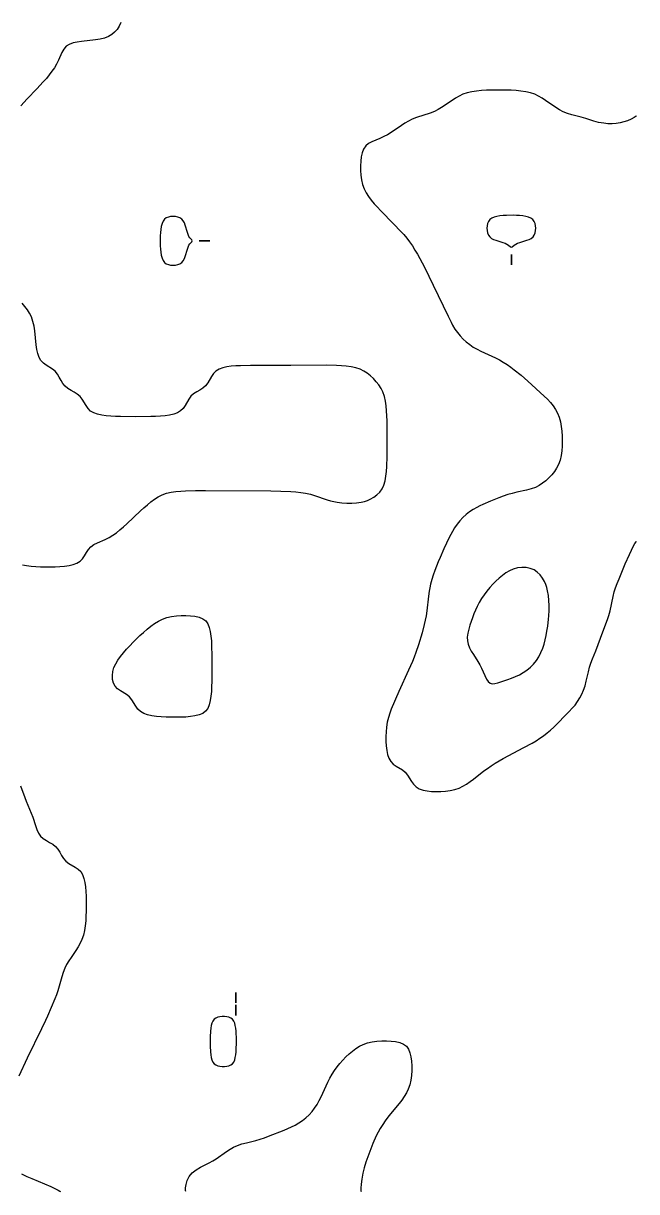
# Model space of a CAD drawing. Header units: metres. Extents: x 560466 to 562029, y 8123360 to 8125060.
# Drawn here: x 561710 to 562016, y 8123372 to 8123956 of the extents above; entities that cross this region are included whole.
import ezdxf

# ---------------------------------------------------------------- set-up
doc = ezdxf.new("R2010")
doc.units = ezdxf.units.M
doc.header["$MEASUREMENT"] = 0
doc.layers.add('Unknown_Line_Type', color=7, linetype='Continuous')

msp = doc.modelspace()

# ---------------------------------------------------------------- linework, layer by layer
at = {"layer": 'Unknown_Line_Type', "color": 18, "true_color": 0x000000}
for points in [[(561758.9, 8123956.6, 4100), (561758.11, 8123954.72, 4100), (561757.1, 8123953.14, 4100), (561755.86, 8123951.73, 4100), (561754.42, 8123950.53, 4100), (561752.8, 8123949.57, 4100), (561750.77, 8123948.78, 4100), (561748.58, 8123948.24, 4100), (561746.3, 8123947.87, 4100), (561739.35, 8123947.13, 4100), (561737.15, 8123946.8, 4100), (561735.1, 8123946.34, 4100), (561733.25, 8123945.66, 4100), (561731.69, 8123944.68, 4100), (561730.49, 8123943.31, 4100), (561729.53, 8123941.64, 4100), (561727.86, 8123937.83, 4100), (561726.92, 8123935.84, 4100), (561725.84, 8123934, 4100), (561724.6, 8123932.2, 4100), (561723.24, 8123930.42, 4100), (561721.79, 8123928.67, 4100), (561720.27, 8123926.94, 4100), (561717.1, 8123923.51, 4100), (561712.23, 8123918.4, 4100), (561709.05, 8123914.94, 4100)], [(562016.34, 8123910, 4095), (562016.04, 8123909.7, 4095), (562015.11, 8123909.09, 4095), (562013.65, 8123908.31, 4095), (562011.74, 8123907.5, 4095), (562010.03, 8123906.94, 4095), (562008.16, 8123906.47, 4095), (562006.17, 8123906.15, 4095), (562004.1, 8123906.01, 4095), (562002.02, 8123906.03, 4095), (561999.97, 8123906.22, 4095), (561997.4, 8123906.69, 4095), (561995.06, 8123907.32, 4095), (561990.94, 8123908.66, 4095), (561988.65, 8123909.28, 4095), (561984.06, 8123910.44, 4095), (561981.83, 8123911.13, 4095), (561979.67, 8123912, 4095), (561977.84, 8123912.95, 4095), (561976.08, 8123914.05, 4095), (561970.92, 8123917.66, 4095), (561969.17, 8123918.81, 4095), (561967.38, 8123919.84, 4095), (561965.52, 8123920.71, 4095), (561963.31, 8123921.45, 4095), (561961.01, 8123921.96, 4095), (561958.64, 8123922.31, 4095), (561956.23, 8123922.55, 4095), (561953.78, 8123922.7, 4095), (561951.31, 8123922.8, 4095), (561946.34, 8123922.84, 4095), (561943.86, 8123922.8, 4095), (561941.39, 8123922.71, 4095), (561938.94, 8123922.56, 4095), (561936.52, 8123922.32, 4095), (561934.15, 8123921.96, 4095), (561931.85, 8123921.45, 4095), (561929.64, 8123920.72, 4095), (561927.77, 8123919.85, 4095), (561925.98, 8123918.82, 4095), (561924.23, 8123917.68, 4095), (561919.03, 8123914.13, 4095), (561917.25, 8123913.06, 4095), (561915.42, 8123912.11, 4095), (561913.26, 8123911.24, 4095), (561906.58, 8123909.1, 4095), (561904.41, 8123908.25, 4095), (561902.56, 8123907.32, 4095), (561900.76, 8123906.26, 4095), (561899, 8123905.11, 4095), (561893.78, 8123901.59, 4095), (561892.03, 8123900.51, 4095), (561890.25, 8123899.56, 4095), (561888.21, 8123898.65, 4095), (561884.28, 8123897.02, 4095), (561882.56, 8123896.08, 4095), (561881.14, 8123894.88, 4095), (561880.11, 8123893.34, 4095), (561879.41, 8123891.5, 4095), (561878.95, 8123889.46, 4095), (561878.69, 8123887.27, 4095), (561878.57, 8123884.99, 4095), (561878.6, 8123882.66, 4095), (561878.77, 8123880.31, 4095), (561879.09, 8123877.97, 4095), (561879.61, 8123875.69, 4095), (561880.38, 8123873.49, 4095), (561881.38, 8123871.52, 4095), (561882.59, 8123869.63, 4095), (561883.96, 8123867.81, 4095), (561885.44, 8123866.04, 4095), (561887, 8123864.3, 4095), (561888.61, 8123862.58, 4095), (561895.26, 8123855.81, 4095), (561898.52, 8123852.39, 4095), (561900.1, 8123850.63, 4095), (561901.61, 8123848.84, 4095), (561903.04, 8123846.99, 4095), (561904.43, 8123844.97, 4095), (561905.74, 8123842.9, 4095), (561906.98, 8123840.78, 4095), (561908.17, 8123838.63, 4095), (561910.45, 8123834.26, 4095), (561914.83, 8123825.39, 4095), (561922.25, 8123809.82, 4095), (561923.73, 8123806.79, 4095), (561924.53, 8123805.32, 4095), (561925.66, 8123803.45, 4095), (561926.9, 8123801.67, 4095), (561928.25, 8123799.98, 4095), (561929.73, 8123798.4, 4095), (561931.33, 8123796.96, 4095), (561933.05, 8123795.65, 4095), (561934.86, 8123794.44, 4095), (561936.75, 8123793.35, 4095), (561938.54, 8123792.45, 4095), (561944.07, 8123789.96, 4095), (561945.91, 8123789.09, 4095), (561947.88, 8123788.05, 4095), (561949.8, 8123786.93, 4095), (561951.68, 8123785.72, 4095), (561953.52, 8123784.45, 4095), (561955.27, 8123783.12, 4095), (561958.67, 8123780.31, 4095), (561962, 8123777.38, 4095), (561970.25, 8123769.95, 4095), (561971.83, 8123768.4, 4095), (561973.3, 8123766.78, 4095), (561974.64, 8123765.07, 4095), (561975.82, 8123763.26, 4095), (561976.84, 8123761.37, 4095), (561977.66, 8123759.4, 4095), (561978.32, 8123757.11, 4095), (561978.77, 8123754.74, 4095), (561979.05, 8123752.33, 4095), (561979.2, 8123749.88, 4095), (561979.24, 8123747.43, 4095), (561979.17, 8123744.98, 4095), (561978.98, 8123742.55, 4095), (561978.65, 8123740.18, 4095), (561978.13, 8123737.88, 4095), (561977.36, 8123735.7, 4095), (561976.43, 8123733.89, 4095), (561975.29, 8123732.18, 4095), (561973.99, 8123730.58, 4095), (561972.57, 8123729.07, 4095), (561971.04, 8123727.67, 4095), (561969.41, 8123726.4, 4095), (561967.68, 8123725.28, 4095), (561965.85, 8123724.33, 4095), (561963.65, 8123723.52, 4095), (561961.36, 8123722.9, 4095), (561956.62, 8123721.88, 4095), (561954.23, 8123721.32, 4095), (561952.02, 8123720.69, 4095), (561949.83, 8123719.97, 4095), (561947.66, 8123719.18, 4095), (561943.36, 8123717.45, 4095), (561939.68, 8123715.85, 4095), (561938.15, 8123715.13, 4095), (561936.66, 8123714.36, 4095), (561934.76, 8123713.26, 4095), (561932.95, 8123712.03, 4095), (561931.23, 8123710.7, 4095), (561929.62, 8123709.24, 4095), (561928.14, 8123707.65, 4095), (561926.78, 8123705.95, 4095), (561925.54, 8123704.16, 4095), (561924.4, 8123702.28, 4095), (561923.6, 8123700.8, 4095), (561922.84, 8123699.29, 4095), (561920.15, 8123693.57, 4095), (561918.24, 8123689.33, 4095), (561917.33, 8123687.19, 4095), (561916.45, 8123685.04, 4095), (561915.6, 8123682.8, 4095), (561914.82, 8123680.54, 4095), (561914.12, 8123678.26, 4095), (561913.52, 8123675.96, 4095), (561913.14, 8123674.21, 4095), (561912.83, 8123672.44, 4095), (561912.48, 8123669.99, 4095), (561911.64, 8123662.61, 4095), (561911.28, 8123660.16, 4095), (561910.88, 8123658.02, 4095), (561910.4, 8123655.9, 4095), (561909.3, 8123651.68, 4095), (561907.55, 8123645.75, 4095), (561906.21, 8123641.77, 4095), (561905.36, 8123639.52, 4095), (561904.47, 8123637.29, 4095), (561902.59, 8123632.94, 4095), (561897.7, 8123622.33, 4095), (561893.93, 8123613.52, 4095), (561893.14, 8123611.46, 4095), (561892.48, 8123609.38, 4095), (561891.94, 8123607.01, 4095), (561891.57, 8123604.62, 4095), (561891.35, 8123602.21, 4095), (561891.24, 8123599.81, 4095), (561891.25, 8123597.44, 4095), (561891.37, 8123595.14, 4095), (561891.63, 8123592.93, 4095), (561892.05, 8123590.86, 4095), (561892.69, 8123588.99, 4095), (561893.62, 8123587.4, 4095), (561894.88, 8123586.13, 4095), (561896.38, 8123585.09, 4095), (561899.51, 8123583.15, 4095), (561900.9, 8123582, 4095), (561902.04, 8123580.61, 4095), (561903.98, 8123577.47, 4095), (561905.02, 8123575.98, 4095), (561906.29, 8123574.71, 4095), (561907.88, 8123573.78, 4095), (561909.75, 8123573.14, 4095), (561911.82, 8123572.71, 4095), (561914.02, 8123572.47, 4095), (561916.31, 8123572.36, 4095), (561918.65, 8123572.39, 4095), (561921, 8123572.56, 4095), (561923.34, 8123572.87, 4095), (561925.63, 8123573.38, 4095), (561927.84, 8123574.12, 4095), (561929.7, 8123575.02, 4095), (561931.5, 8123576.11, 4095), (561933.25, 8123577.32, 4095), (561934.97, 8123578.61, 4095), (561940.12, 8123582.66, 4095), (561941.89, 8123583.96, 4095), (561943.81, 8123585.26, 4095), (561945.78, 8123586.49, 4095), (561949.82, 8123588.82, 4095), (561960.13, 8123594.32, 4095), (561964.19, 8123596.6, 4095), (561966.18, 8123597.79, 4095), (561968.06, 8123599.01, 4095), (561969.88, 8123600.29, 4095), (561971.65, 8123601.64, 4095), (561973.35, 8123603.06, 4095), (561974.96, 8123604.57, 4095), (561982.7, 8123612.39, 4095), (561984.2, 8123613.96, 4095), (561985.61, 8123615.59, 4095), (561986.9, 8123617.31, 4095), (561988.05, 8123619.11, 4095), (561989.06, 8123620.99, 4095), (561989.91, 8123622.94, 4095), (561990.64, 8123625.18, 4095), (561991.22, 8123627.49, 4095), (561992.27, 8123632.17, 4095), (561992.89, 8123634.49, 4095), (561993.56, 8123636.56, 4095), (561994.33, 8123638.6, 4095), (561995.94, 8123642.69, 4095), (561999.43, 8123652.19, 4095), (562001.84, 8123658.3, 4095), (562002.53, 8123660.37, 4095), (562003.15, 8123662.69, 4095), (562004.62, 8123669.77, 4095), (562005.2, 8123672.1, 4095), (562005.87, 8123674.17, 4095), (562006.65, 8123676.26, 4095), (562007.6, 8123678.6, 4095), (562010.71, 8123686.12, 4095), (562012.75, 8123690.85, 4095), (562013.72, 8123692.91, 4095), (562014.7, 8123694.81, 4095), (562015.52, 8123696.27, 4095), (562016.1, 8123697.19, 4095), (562016.34, 8123697.5, 4095)], [(561789.39, 8123836.7, 4095), (561790.1, 8123837.55, 4095), (561790.66, 8123838.59, 4095), (561791.1, 8123839.73, 4095), (561792.14, 8123843.31, 4095), (561792.51, 8123844.38, 4095), (561792.95, 8123845.29, 4095), (561793.45, 8123846.02, 4095), (561794.33, 8123847.07, 4095), (561794.48, 8123847.5, 4095), (561794.33, 8123847.93, 4095), (561793.45, 8123848.98, 4095), (561792.95, 8123849.71, 4095), (561792.51, 8123850.62, 4095), (561792.14, 8123851.69, 4095), (561791.1, 8123855.27, 4095), (561790.66, 8123856.41, 4095), (561790.1, 8123857.45, 4095), (561789.39, 8123858.3, 4095), (561788.47, 8123858.93, 4095), (561787.41, 8123859.34, 4095), (561786.24, 8123859.58, 4095), (561785.03, 8123859.66, 4095), (561783.82, 8123859.58, 4095), (561782.67, 8123859.34, 4095), (561781.61, 8123858.91, 4095), (561780.73, 8123858.26, 4095), (561780.01, 8123857.28, 4095), (561779.5, 8123856.08, 4095), (561779.14, 8123854.71, 4095), (561778.89, 8123853.21, 4095), (561778.73, 8123851.63, 4095), (561778.63, 8123850, 4095), (561778.58, 8123848.34, 4095), (561778.63, 8123845, 4095), (561778.73, 8123843.37, 4095), (561778.89, 8123841.79, 4095), (561779.14, 8123840.29, 4095), (561779.5, 8123838.92, 4095), (561780.01, 8123837.72, 4095), (561780.73, 8123836.74, 4095), (561781.61, 8123836.09, 4095), (561782.67, 8123835.66, 4095), (561783.82, 8123835.42, 4095), (561785.03, 8123835.34, 4095), (561786.24, 8123835.42, 4095), (561787.41, 8123835.66, 4095), (561788.47, 8123836.07, 4095), (561789.39, 8123836.7, 4095)], [(561964.6, 8123858.12, 4090), (561963.63, 8123858.83, 4090), (561962.42, 8123859.34, 4090), (561961.05, 8123859.71, 4090), (561959.55, 8123859.95, 4090), (561957.98, 8123860.12, 4090), (561956.34, 8123860.22, 4090), (561954.68, 8123860.26, 4090), (561951.34, 8123860.22, 4090), (561949.71, 8123860.12, 4090), (561948.13, 8123859.95, 4090), (561946.64, 8123859.71, 4090), (561945.26, 8123859.34, 4090), (561944.06, 8123858.83, 4090), (561943.09, 8123858.12, 4090), (561942.43, 8123857.23, 4090), (561942.01, 8123856.18, 4090), (561941.76, 8123855.02, 4090), (561941.68, 8123853.81, 4090), (561941.76, 8123852.6, 4090), (561942, 8123851.44, 4090), (561942.42, 8123850.37, 4090), (561943.04, 8123849.46, 4090), (561943.9, 8123848.74, 4090), (561944.93, 8123848.19, 4090), (561946.08, 8123847.75, 4090), (561949.65, 8123846.7, 4090), (561950.72, 8123846.33, 4090), (561951.64, 8123845.9, 4090), (561952.36, 8123845.39, 4090), (561953.41, 8123844.51, 4090), (561953.84, 8123844.36, 4090), (561954.27, 8123844.51, 4090), (561955.32, 8123845.39, 4090), (561956.05, 8123845.9, 4090), (561956.97, 8123846.33, 4090), (561958.04, 8123846.7, 4090), (561961.61, 8123847.75, 4090), (561962.76, 8123848.19, 4090), (561963.79, 8123848.74, 4090), (561964.64, 8123849.46, 4090), (561965.27, 8123850.37, 4090), (561965.69, 8123851.44, 4090), (561965.92, 8123852.6, 4090), (561966, 8123853.81, 4090), (561965.93, 8123855.02, 4090), (561965.68, 8123856.18, 4090), (561965.25, 8123857.23, 4090), (561964.6, 8123858.12, 4090)], [(561798.1, 8123847.5, 4095), (561803.34, 8123847.5, 4095), (561798.1, 8123847.5, 4095)], [(561953.84, 8123840.74, 4090), (561953.84, 8123835.51, 4090), (561953.84, 8123840.74, 4090)], [(561738.61, 8123687.39, 4095), (561739.86, 8123688.67, 4095), (561740.89, 8123690.17, 4095), (561741.84, 8123691.75, 4095), (561742.85, 8123693.29, 4095), (561744.05, 8123694.65, 4095), (561745.55, 8123695.74, 4095), (561747.3, 8123696.64, 4095), (561751.17, 8123698.3, 4095), (561753.15, 8123699.27, 4095), (561754.98, 8123700.38, 4095), (561756.76, 8123701.66, 4095), (561758.52, 8123703.06, 4095), (561760.25, 8123704.55, 4095), (561761.96, 8123706.1, 4095), (561768.74, 8123712.57, 4095), (561770.45, 8123714.15, 4095), (561772.18, 8123715.69, 4095), (561773.94, 8123717.15, 4095), (561775.75, 8123718.49, 4095), (561777.62, 8123719.68, 4095), (561779.58, 8123720.66, 4095), (561781.78, 8123721.41, 4095), (561784.07, 8123721.92, 4095), (561786.43, 8123722.27, 4095), (561788.84, 8123722.49, 4095), (561791.29, 8123722.62, 4095), (561796.25, 8123722.73, 4095), (561801.25, 8123722.74, 4095), (561833.88, 8123722.55, 4095), (561838.88, 8123722.46, 4095), (561843.85, 8123722.24, 4095), (561846.32, 8123722.06, 4095), (561848.76, 8123721.79, 4095), (561851.18, 8123721.41, 4095), (561853.56, 8123720.88, 4095), (561855.67, 8123720.26, 4095), (561861.94, 8123718.13, 4095), (561863.56, 8123717.66, 4095), (561865.2, 8123717.27, 4095), (561866.86, 8123716.95, 4095), (561869.29, 8123716.62, 4095), (561871.73, 8123716.46, 4095), (561874.17, 8123716.45, 4095), (561876.57, 8123716.61, 4095), (561878.91, 8123716.96, 4095), (561880.47, 8123717.33, 4095), (561881.98, 8123717.82, 4095), (561883.42, 8123718.43, 4095), (561885.18, 8123719.41, 4095), (561886.77, 8123720.59, 4095), (561888.15, 8123721.96, 4095), (561889.29, 8123723.52, 4095), (561890.2, 8123725.48, 4095), (561890.83, 8123727.64, 4095), (561891.24, 8123729.93, 4095), (561891.51, 8123732.31, 4095), (561891.68, 8123734.76, 4095), (561891.84, 8123739.78, 4095), (561891.87, 8123749.97, 4095), (561891.78, 8123757.61, 4095), (561891.7, 8123760.13, 4095), (561891.56, 8123762.62, 4095), (561891.34, 8123765.07, 4095), (561890.99, 8123767.46, 4095), (561890.48, 8123769.78, 4095), (561889.73, 8123771.98, 4095), (561888.81, 8123773.8, 4095), (561887.7, 8123775.52, 4095), (561886.43, 8123777.13, 4095), (561885.02, 8123778.64, 4095), (561883.51, 8123780.04, 4095), (561881.9, 8123781.31, 4095), (561880.18, 8123782.42, 4095), (561878.36, 8123783.33, 4095), (561876.17, 8123784.08, 4095), (561873.86, 8123784.58, 4095), (561871.48, 8123784.91, 4095), (561869.04, 8123785.11, 4095), (561866.56, 8123785.23, 4095), (561861.55, 8123785.32, 4095), (561843.84, 8123785.23, 4095), (561823.66, 8123785.23, 4095), (561818.75, 8123785.12, 4095), (561816.36, 8123785.01, 4095), (561814.05, 8123784.81, 4095), (561811.85, 8123784.51, 4095), (561809.79, 8123784.06, 4095), (561807.95, 8123783.4, 4095), (561806.39, 8123782.46, 4095), (561805.17, 8123781.18, 4095), (561804.17, 8123779.67, 4095), (561802.33, 8123776.51, 4095), (561801.23, 8123775.1, 4095), (561799.89, 8123773.95, 4095), (561798.37, 8123772.96, 4095), (561796.8, 8123772.03, 4095), (561795.28, 8123771.04, 4095), (561793.94, 8123769.88, 4095), (561792.84, 8123768.47, 4095), (561790.99, 8123765.3, 4095), (561789.99, 8123763.79, 4095), (561788.75, 8123762.51, 4095), (561787.19, 8123761.55, 4095), (561785.33, 8123760.89, 4095), (561783.27, 8123760.42, 4095), (561781.05, 8123760.11, 4095), (561778.73, 8123759.9, 4095), (561776.32, 8123759.77, 4095), (561773.87, 8123759.68, 4095), (561766.34, 8123759.6, 4095), (561758.81, 8123759.67, 4095), (561756.35, 8123759.75, 4095), (561753.94, 8123759.88, 4095), (561751.61, 8123760.09, 4095), (561749.39, 8123760.4, 4095), (561747.32, 8123760.85, 4095), (561745.46, 8123761.51, 4095), (561743.88, 8123762.45, 4095), (561742.64, 8123763.72, 4095), (561741.62, 8123765.22, 4095), (561739.74, 8123768.35, 4095), (561738.61, 8123769.74, 4095), (561737.24, 8123770.87, 4095), (561735.7, 8123771.83, 4095), (561734.1, 8123772.73, 4095), (561732.56, 8123773.69, 4095), (561731.19, 8123774.82, 4095), (561730.07, 8123776.2, 4095), (561729.13, 8123777.76, 4095), (561728.25, 8123779.38, 4095), (561727.31, 8123780.93, 4095), (561726.2, 8123782.32, 4095), (561724.84, 8123783.46, 4095), (561721.77, 8123785.38, 4095), (561720.31, 8123786.42, 4095), (561719.07, 8123787.68, 4095), (561718.16, 8123789.28, 4095), (561717.52, 8123791.16, 4095), (561717.08, 8123793.25, 4095), (561716.76, 8123795.48, 4095), (561715.99, 8123802.57, 4095), (561715.63, 8123804.95, 4095), (561715.11, 8123807.27, 4095), (561714.36, 8123809.5, 4095), (561713.45, 8123811.36, 4095), (561712.34, 8123813.11, 4095), (561711.07, 8123814.76, 4095), (561709.67, 8123816.31, 4095)], [(561709.83, 8123685.7, 4095), (561711.91, 8123685.25, 4095), (561714.15, 8123684.95, 4095), (561716.48, 8123684.75, 4095), (561718.87, 8123684.64, 4095), (561721.31, 8123684.59, 4095), (561723.75, 8123684.6, 4095), (561726.18, 8123684.66, 4095), (561728.57, 8123684.78, 4095), (561730.89, 8123684.99, 4095), (561733.1, 8123685.31, 4095), (561735.17, 8123685.77, 4095), (561737.03, 8123686.44, 4095), (561738.61, 8123687.39, 4095)], [(561964.95, 8123635.98, 4090), (561966.35, 8123637.77, 4090), (561967.56, 8123639.73, 4090), (561968.59, 8123641.83, 4090), (561969.47, 8123644.02, 4090), (561970.13, 8123646.07, 4090), (561970.69, 8123648.18, 4090), (561971.17, 8123650.32, 4090), (561971.57, 8123652.49, 4090), (561971.96, 8123655, 4090), (561972.4, 8123658.48, 4090), (561972.55, 8123660.23, 4090), (561972.68, 8123662.77, 4090), (561972.7, 8123665.3, 4090), (561972.59, 8123667.81, 4090), (561972.34, 8123670.28, 4090), (561971.92, 8123672.68, 4090), (561971.51, 8123674.27, 4090), (561970.98, 8123675.81, 4090), (561970.35, 8123677.27, 4090), (561969.34, 8123679.04, 4090), (561968.14, 8123680.63, 4090), (561966.77, 8123681.99, 4090), (561965.21, 8123683.07, 4090), (561963.28, 8123683.85, 4090), (561961.2, 8123684.26, 4090), (561959.04, 8123684.34, 4090), (561956.85, 8123684.09, 4090), (561954.7, 8123683.5, 4090), (561952.87, 8123682.67, 4090), (561951.1, 8123681.61, 4090), (561949.38, 8123680.36, 4090), (561947.72, 8123678.98, 4090), (561946.11, 8123677.49, 4090), (561944.55, 8123675.92, 4090), (561943.05, 8123674.27, 4090), (561941.63, 8123672.54, 4090), (561940.27, 8123670.71, 4090), (561939.01, 8123668.82, 4090), (561937.84, 8123666.87, 4090), (561936.78, 8123664.87, 4090), (561935.92, 8123663, 4090), (561935.14, 8123661.11, 4090), (561934.43, 8123659.21, 4090), (561933.18, 8123655.45, 4090), (561932.58, 8123653.45, 4090), (561932.11, 8123651.5, 4090), (561931.85, 8123649.58, 4090), (561931.88, 8123647.72, 4090), (561932.28, 8123645.94, 4090), (561932.97, 8123644.19, 4090), (561933.86, 8123642.47, 4090), (561934.88, 8123640.76, 4090), (561937.05, 8123637.35, 4090), (561938.09, 8123635.65, 4090), (561939.02, 8123633.94, 4090), (561941.4, 8123628.58, 4090), (561942.21, 8123627.29, 4090), (561943.21, 8123626.47, 4090), (561944.31, 8123626.24, 4090), (561945.61, 8123626.39, 4090), (561947.07, 8123626.76, 4090), (561952.08, 8123628.31, 4090), (561953.86, 8123628.94, 4090), (561955.86, 8123629.78, 4090), (561957.84, 8123630.75, 4090), (561959.78, 8123631.85, 4090), (561961.64, 8123633.08, 4090), (561963.38, 8123634.45, 4090), (561964.95, 8123635.98, 4090)], [(561801.28, 8123612.45, 4100), (561799.8, 8123611.37, 4100), (561797.98, 8123610.63, 4100), (561795.92, 8123610.13, 4100), (561793.69, 8123609.8, 4100), (561791.34, 8123609.6, 4100), (561788.92, 8123609.49, 4100), (561786.45, 8123609.45, 4100), (561783.97, 8123609.46, 4100), (561781.51, 8123609.53, 4100), (561779.07, 8123609.67, 4100), (561776.71, 8123609.88, 4100), (561774.44, 8123610.2, 4100), (561772.33, 8123610.67, 4100), (561770.42, 8123611.35, 4100), (561768.79, 8123612.3, 4100), (561767.49, 8123613.58, 4100), (561766.41, 8123615.09, 4100), (561764.42, 8123618.24, 4100), (561763.26, 8123619.64, 4100), (561761.85, 8123620.79, 4100), (561758.74, 8123622.73, 4100), (561757.29, 8123623.76, 4100), (561756.1, 8123625, 4100), (561755.3, 8123626.54, 4100), (561754.87, 8123628.34, 4100), (561754.77, 8123630.29, 4100), (561754.99, 8123632.32, 4100), (561755.54, 8123634.36, 4100), (561756.4, 8123636.25, 4100), (561757.52, 8123638.09, 4100), (561758.82, 8123639.9, 4100), (561760.26, 8123641.69, 4100), (561761.81, 8123643.45, 4100), (561763.42, 8123645.2, 4100), (561765.08, 8123646.92, 4100), (561768.51, 8123650.29, 4100), (561770.27, 8123651.91, 4100), (561772.06, 8123653.48, 4100), (561773.88, 8123654.96, 4100), (561775.76, 8123656.33, 4100), (561777.7, 8123657.54, 4100), (561779.72, 8123658.54, 4100), (561781.97, 8123659.3, 4100), (561784.3, 8123659.82, 4100), (561786.68, 8123660.15, 4100), (561789.08, 8123660.31, 4100), (561791.45, 8123660.34, 4100), (561793.75, 8123660.22, 4100), (561795.96, 8123659.95, 4100), (561798, 8123659.47, 4100), (561799.81, 8123658.74, 4100), (561801.29, 8123657.66, 4100), (561802.36, 8123656.17, 4100), (561803.1, 8123654.35, 4100), (561803.6, 8123652.27, 4100), (561803.93, 8123650.03, 4100), (561804.15, 8123647.66, 4100), (561804.28, 8123645.21, 4100), (561804.4, 8123640.16, 4100), (561804.43, 8123632.45, 4100), (561804.36, 8123627.35, 4100), (561804.28, 8123624.85, 4100), (561804.15, 8123622.41, 4100), (561803.94, 8123620.05, 4100), (561803.61, 8123617.82, 4100), (561803.1, 8123615.75, 4100), (561802.36, 8123613.94, 4100), (561801.28, 8123612.45, 4100)], [(561708.87, 8123575.19, 4100), (561710.98, 8123569.47, 4100), (561711.71, 8123567.58, 4100), (561714.21, 8123561.57, 4100), (561714.96, 8123559.61, 4100), (561716.34, 8123555.35, 4100), (561717.04, 8123553.37, 4100), (561717.86, 8123551.57, 4100), (561718.91, 8123550.04, 4100), (561720.25, 8123548.84, 4100), (561721.78, 8123547.85, 4100), (561723.4, 8123546.95, 4100), (561724.96, 8123546.02, 4100), (561726.37, 8123544.92, 4100), (561727.51, 8123543.57, 4100), (561728.49, 8123542.05, 4100), (561729.42, 8123540.48, 4100), (561730.39, 8123538.96, 4100), (561731.55, 8123537.61, 4100), (561732.95, 8123536.51, 4100), (561736.11, 8123534.66, 4100), (561737.62, 8123533.66, 4100), (561738.91, 8123532.42, 4100), (561739.86, 8123530.86, 4100), (561740.53, 8123529.01, 4100), (561740.99, 8123526.95, 4100), (561741.31, 8123524.74, 4100), (561741.51, 8123522.43, 4100), (561741.63, 8123520.04, 4100), (561741.69, 8123517.6, 4100), (561741.66, 8123512.67, 4100), (561741.57, 8123510.2, 4100), (561741.41, 8123507.74, 4100), (561741.17, 8123505.32, 4100), (561740.81, 8123502.94, 4100), (561740.29, 8123500.63, 4100), (561739.55, 8123498.41, 4100), (561738.67, 8123496.55, 4100), (561737.64, 8123494.75, 4100), (561736.5, 8123493, 4100), (561734.1, 8123489.54, 4100), (561732.95, 8123487.8, 4100), (561731.88, 8123486.02, 4100), (561730.95, 8123484.18, 4100), (561730.11, 8123482.01, 4100), (561729.44, 8123479.77, 4100), (561728.24, 8123475.18, 4100), (561727.56, 8123472.89, 4100), (561726.83, 8123470.85, 4100), (561726.02, 8123468.83, 4100), (561722.3, 8123460.1, 4100), (561721.37, 8123457.99, 4100), (561719.41, 8123453.78, 4100), (561712.26, 8123439.11, 4100), (561708.07, 8123430.25, 4100)], [(561816.34, 8123466.76, 4095), (561816.34, 8123471.99, 4095), (561816.34, 8123466.76, 4095)], [(561816.34, 8123465.74, 4095), (561816.34, 8123460.51, 4095), (561816.34, 8123465.74, 4095)], [(561814.68, 8123436.38, 4095), (561815.32, 8123437.26, 4095), (561815.78, 8123438.34, 4095), (561816.09, 8123439.56, 4095), (561816.31, 8123440.9, 4095), (561816.45, 8123442.3, 4095), (561816.55, 8123443.76, 4095), (561816.63, 8123446.75, 4095), (561816.6, 8123449.76, 4095), (561816.55, 8123451.24, 4095), (561816.45, 8123452.7, 4095), (561816.31, 8123454.1, 4095), (561816.09, 8123455.44, 4095), (561815.78, 8123456.66, 4095), (561815.32, 8123457.74, 4095), (561814.68, 8123458.62, 4095), (561813.87, 8123459.22, 4095), (561812.89, 8123459.63, 4095), (561811.81, 8123459.88, 4095), (561810.67, 8123460, 4095), (561809.51, 8123460, 4095), (561808.37, 8123459.88, 4095), (561807.29, 8123459.63, 4095), (561806.32, 8123459.22, 4095), (561805.51, 8123458.62, 4095), (561804.87, 8123457.74, 4095), (561804.41, 8123456.66, 4095), (561804.09, 8123455.44, 4095), (561803.88, 8123454.1, 4095), (561803.73, 8123452.7, 4095), (561803.59, 8123449.76, 4095), (561803.56, 8123448.25, 4095), (561803.59, 8123445.24, 4095), (561803.73, 8123442.3, 4095), (561803.88, 8123440.9, 4095), (561804.09, 8123439.56, 4095), (561804.41, 8123438.34, 4095), (561804.87, 8123437.26, 4095), (561805.51, 8123436.38, 4095), (561806.32, 8123435.78, 4095), (561807.29, 8123435.37, 4095), (561808.37, 8123435.12, 4095), (561809.51, 8123435, 4095), (561810.67, 8123435, 4095), (561811.81, 8123435.12, 4095), (561812.89, 8123435.37, 4095), (561813.87, 8123435.78, 4095), (561814.68, 8123436.38, 4095)], [(561791.34, 8123372.5, 4100), (561791.23, 8123373.09, 4100), (561791.25, 8123374.37, 4100), (561791.49, 8123376.12, 4100), (561792.05, 8123378.11, 4100), (561793.05, 8123380.1, 4100), (561794.56, 8123381.86, 4100), (561796.49, 8123383.37, 4100), (561798.69, 8123384.67, 4100), (561803.09, 8123386.84, 4100), (561804.86, 8123387.82, 4100), (561806.58, 8123388.93, 4100), (561811.72, 8123392.51, 4100), (561813.46, 8123393.64, 4100), (561815.26, 8123394.67, 4100), (561817.11, 8123395.56, 4100), (561819.31, 8123396.34, 4100), (561821.59, 8123396.96, 4100), (561826.24, 8123398.05, 4100), (561828.56, 8123398.69, 4100), (561830.62, 8123399.38, 4100), (561832.66, 8123400.15, 4100), (561840.5, 8123403.29, 4100), (561842.36, 8123404.06, 4100), (561844.2, 8123404.87, 4100), (561845.99, 8123405.77, 4100), (561847.86, 8123406.86, 4100), (561849.66, 8123408.08, 4100), (561851.35, 8123409.42, 4100), (561852.93, 8123410.9, 4100), (561854.37, 8123412.51, 4100), (561855.68, 8123414.23, 4100), (561856.88, 8123416.06, 4100), (561857.97, 8123417.97, 4100), (561858.87, 8123419.78, 4100), (561861.36, 8123425.38, 4100), (561862.24, 8123427.23, 4100), (561863.28, 8123429.22, 4100), (561864.42, 8123431.15, 4100), (561865.64, 8123433.04, 4100), (561866.95, 8123434.86, 4100), (561868.32, 8123436.58, 4100), (561869.77, 8123438.23, 4100), (561871.29, 8123439.81, 4100), (561872.87, 8123441.31, 4100), (561874.5, 8123442.71, 4100), (561876.21, 8123444, 4100), (561877.99, 8123445.13, 4100), (561879.85, 8123446.06, 4100), (561882.08, 8123446.83, 4100), (561884.4, 8123447.35, 4100), (561886.77, 8123447.67, 4100), (561889.16, 8123447.83, 4100), (561891.53, 8123447.86, 4100), (561893.85, 8123447.74, 4100), (561896.07, 8123447.46, 4100), (561898.13, 8123446.98, 4100), (561899.95, 8123446.25, 4100), (561901.43, 8123445.18, 4100), (561902.51, 8123443.7, 4100), (561903.25, 8123441.89, 4100), (561903.73, 8123439.85, 4100), (561904, 8123437.64, 4100), (561904.12, 8123435.33, 4100), (561904.1, 8123432.97, 4100), (561903.93, 8123430.59, 4100), (561903.62, 8123428.22, 4100), (561903.11, 8123425.9, 4100), (561902.35, 8123423.67, 4100), (561901.44, 8123421.78, 4100), (561900.34, 8123419.97, 4100), (561899.11, 8123418.22, 4100), (561897.79, 8123416.5, 4100), (561893.59, 8123411.4, 4100), (561892.22, 8123409.67, 4100), (561890.88, 8123407.87, 4100), (561889.62, 8123406.02, 4100), (561888.43, 8123404.12, 4100), (561887.33, 8123402.18, 4100), (561886.43, 8123400.36, 4100), (561884.79, 8123396.63, 4100), (561883.15, 8123392.47, 4100), (561882.18, 8123389.87, 4100), (561881.23, 8123387.14, 4100), (561880.39, 8123384.37, 4100), (561879.71, 8123381.65, 4100), (561879.21, 8123378.81, 4100), (561878.92, 8123376.3, 4100), (561878.8, 8123374.31, 4100), (561878.79, 8123372.99, 4100), (561878.84, 8123372.5, 4100)], [(561709.44, 8123381.43, 4100), (561711.99, 8123380.14, 4100), (561714.48, 8123379.01, 4100), (561724.1, 8123374.99, 4100), (561726.1, 8123374.07, 4100), (561727.62, 8123373.31, 4100), (561728.58, 8123372.77, 4100), (561728.84, 8123372.5, 4100)]]:
    msp.add_polyline3d(points, dxfattribs=at)

doc.saveas('drawing.dxf')
